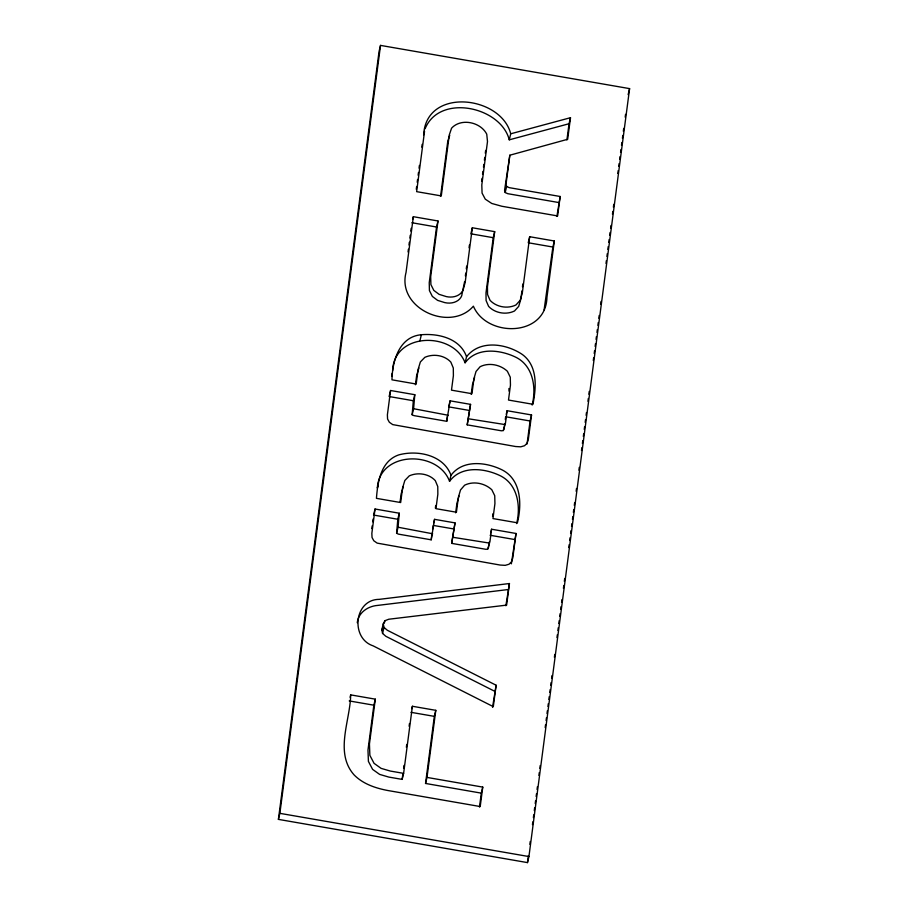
<?xml version="1.0" encoding="UTF-8"?>
<svg xmlns="http://www.w3.org/2000/svg" width="908" height="908" viewBox="0 0 908 908"><rect width="100%" height="100%" fill="white"/><g stroke="black" fill="none" stroke-linecap="round" stroke-linejoin="round"><path stroke-width="1.36" d="M278.404 819.379L379.067 51.438L380.52 45.4L629.596 88.621L528.933 856.562L527.48 862.6L278.404 819.379L279.868 813.341L380.52 45.4M371.803 528.569L372.155 525.868M372.689 521.805L373.052 519.104M391.791 376.094L392.154 373.301M408.055 251.981L408.418 249.201M408.975 245.024L409.338 242.232M409.883 238.055L410.246 235.274M410.802 231.086L411.165 228.305M416.284 189.261L416.647 186.458M417.203 182.247L417.566 179.444M418.123 175.233L418.486 172.429M419.042 168.218L419.405 165.415M421.8 147.175L422.163 144.361M426.998 777.418L435.795 710.328L412.402 706.276L403.617 773.355L390.247 771.04L381.099 768.361L374.062 763.344L369.874 755.365L369.442 743.992L375.322 699.16L350.681 694.881C350.295 720.6 334.201 752.777 354.256 775.08C363.245 784.081 375.674 788.223 387.909 790.528L480.207 806.542L482.761 787.1L426.998 777.418L425.546 783.456L481.297 793.138L482.761 787.1M489.208 542.11L488.493 547.569L487.709 549.079L485.916 549.317L451.673 543.37L455.022 522.894L434.557 519.342L431.198 539.817L398.419 534.131L396.603 533.268L398.067 527.23L399.259 513.213L375.038 509.013L371.849 533.348L372.042 537.513L373.812 540.771L377.172 543.12L500.115 565.048L505.223 565.344L509.036 564.231L511.567 561.723L512.816 557.807L516.005 533.473L491.569 529.228L490.695 532.86M451.015 475.27C443.615 455.01 417.748 449.789 398.873 454.863C380.861 460.889 377.671 481.978 376.434 498.344L400.666 502.544L402.573 487.936L404.843 480.468L409.281 475.86C417.805 472.035 428.882 473.647 435.307 480.638L437.769 486.54L437.849 494.224L435.954 508.673L456.418 512.226L458.381 497.278L460.504 489.979L464.612 485.212C473.409 480.809 484.77 483.135 491.83 489.764L494.735 495.711L494.928 503.622L492.965 518.57L517.401 522.804C522.1 503.872 521.237 478.437 500.717 469.22C484.986 461.934 462.581 459.686 451.015 475.27L449.551 481.308C438.065 450.198 379.76 450.663 377.353 487.846M504.746 423.593L504.031 429.053L503.248 430.562L501.454 430.801L467.2 424.853L470.56 404.366L450.096 400.825L446.736 421.301L413.946 415.614L412.141 414.752L413.605 408.714L414.797 394.696L390.576 390.497L387.387 414.831L387.568 418.997L389.35 422.254L392.71 424.604L515.653 446.532L520.749 446.827L524.574 445.714L527.105 443.206L528.342 439.29L531.543 414.956L507.107 410.711L506.233 414.332M529.693 236.716L522.304 293.091L520.159 300.344L515.948 304.974C507.538 309.072 496.506 307.165 490.07 300.355L487.551 294.487L487.448 286.871L494.69 231.654L472.342 227.772L465.168 282.502L463.159 289.754A15.096 11.804 13.6 0 1 446.237 296.576L439.063 294.328L433.808 290.378L430.891 284.556L430.698 276.69L437.996 220.973L413.356 216.694L406.046 272.411C396.58 308.686 450.606 332.578 473.386 306.178C486.688 337.685 545.924 337.209 546.945 297.37L554.334 240.995L529.693 236.716L528.24 242.754L552.881 247.033L554.334 240.995M424.547 131.308L416.636 191.645L441.277 195.912L449.278 134.929L451.571 128.187C461.048 117.756 480.673 122.047 486.745 134.18L487.494 141.557L481.808 184.914L482.069 193.098L485.281 199.17L491.761 203.46L501.863 206.264L557.625 215.945L560.168 196.491L509.218 187.65L506.641 186.481L506.028 184.233L509.831 155.211L567.67 139.287L570.496 117.7L510.727 133.794L509.263 139.832L569.044 123.738L570.496 117.7M399.259 513.213L397.806 519.251L396.603 533.268M400.076 501.942L401.12 493.975L403.379 486.506M414.797 394.696L413.333 400.734L412.141 414.752M415.433 384.754L416.647 375.458L418.906 367.99M375.322 699.16L373.858 705.198L367.978 750.031L368.41 761.403L372.598 769.382L379.635 774.399L388.783 777.078L402.153 779.393L403.617 773.355M437.996 220.973L436.532 227.011L429.234 282.728L429.427 290.594L432.356 296.417L437.599 300.366L444.784 302.614A15.096 11.804 13.6 0 0 461.695 295.792L464.635 281.525M440.55 196.412L447.814 140.967L449.732 135.349M465.373 275.907L465.736 273.104M466.292 268.893L466.655 266.089M469.05 247.85L469.413 245.035M431.198 539.817L432.06 533.257M432.583 529.319L432.923 526.685M435.352 508.139L435.704 505.518M446.736 421.301L447.428 416.057M402.153 779.393L402.88 773.809M403.617 768.213L403.981 765.421M406.364 747.25L406.727 744.458M409.111 726.286L409.474 723.494M481.626 181.157L482 178.365M482.545 174.166L482.908 171.374M483.465 167.174L483.828 164.382M484.384 160.183L484.747 157.39M485.292 153.191L485.666 150.399M451.673 543.37L455.022 522.894M455.668 512.827L456.917 503.316L459.039 496.018M467.2 424.853L470.56 404.366M471.207 394.31L472.455 384.799L474.578 377.501M494.69 231.654L493.226 237.692L485.996 292.909L486.086 300.525L488.606 306.393C495.042 313.203 506.074 315.11 514.484 311.001L518.695 306.382L520.851 299.129L521.93 290.878M425.546 783.456L434.33 716.367L435.795 710.328M522.463 286.758L522.826 284M492.579 516.448L492.93 513.735M505.291 419.485L505.642 416.749L530.079 420.994L531.543 414.956M491.569 529.228L489.957 541.531L487.709 549.079M507.107 410.711L505.495 423.014L503.248 430.562M479.481 807.03L481.297 793.138M492.545 707.332L496.109 685.222L387.341 630.277L384.027 627.428L383.267 623.83L384.913 620.709L388.783 619.233L506.619 605.114L509.445 583.526L379.215 599.359C354.086 599.394 350.261 638.313 373.12 645.849L493.305 706.651L496.109 685.222M505.858 605.761L509.445 583.526M511.352 563.845L516.005 533.473M516.629 523.587C521.022 505.926 517.617 483.51 499.252 475.259C483.521 467.972 461.116 465.725 449.551 481.308M527.06 443.978L530.079 420.994M532.167 405.07C536.56 387.41 533.144 364.993 514.791 356.742C499.048 349.455 476.655 347.208 465.089 362.791C453.103 331.431 394.049 332.044 392.608 370.623M552.881 247.033L544.108 309.866M556.888 216.422L560.168 196.491M566.921 139.934L569.044 123.738M527.48 862.6L528.399 855.563M529.875 844.315L530.238 841.5M532.451 824.623L532.826 821.808M533.371 817.597L533.745 814.782M534.301 810.56L534.664 807.745M535.221 803.523L535.584 800.72M536.14 796.498L536.514 793.683M537.059 789.461L537.434 786.646M538.909 775.398L539.273 772.583M539.829 768.361L540.192 765.558M545.175 727.58L545.538 724.766M546.094 720.543L546.468 717.729M547.013 713.518L547.388 710.703M547.944 706.481L548.307 703.666M548.863 699.444L549.226 696.64M549.783 692.418L550.157 689.603M550.702 685.381L551.077 682.566M551.621 678.355L551.996 675.541M554.391 657.256L554.765 654.441M556.967 637.564L557.342 634.749M557.898 630.527L558.261 627.723M558.817 623.501L559.18 620.686M559.737 616.464L560.111 613.649M560.656 609.438L561.03 606.623M561.587 602.401L561.95 599.586M563.425 588.339L563.789 585.524M564.345 581.302L564.719 578.487M568.771 547.547L569.134 544.732M569.691 540.521L570.065 537.706M570.61 533.484L570.984 530.669M571.541 526.447L571.904 523.644M572.46 519.421L572.823 516.607M573.379 512.384L573.742 509.57M574.299 505.359L574.673 502.544M576.149 491.285L576.512 488.481M578.907 470.196L579.281 467.382M581.495 450.504L581.858 447.689M582.414 443.467L582.777 440.652M583.333 436.442L583.708 433.627M584.253 429.405L584.627 426.59M585.183 422.368L585.546 419.564M586.103 415.342L586.466 412.527M587.941 401.279L588.316 398.464M588.861 394.242L589.235 391.427M593.287 360.487L593.662 357.673M594.207 353.45L594.581 350.647M595.137 346.425L595.5 343.61M596.057 339.388L596.42 336.573M596.976 332.362L597.339 329.547M597.895 325.325L598.27 322.51M598.815 318.288L599.189 315.485M600.665 304.225L601.028 301.411M606.011 263.445L606.374 260.63M606.93 256.408L607.304 253.593M607.849 249.371L608.224 246.567M608.78 242.345L609.143 239.53M609.699 235.308L610.062 232.493M610.619 228.283L610.982 225.468M612.457 214.209L612.832 211.405M613.388 207.183L613.751 204.368M617.803 173.428L618.178 170.613M618.734 166.391L619.097 163.576M619.653 159.365L620.016 156.551M620.573 152.328L620.936 149.514M621.492 145.291L621.866 142.488M622.411 138.266L622.786 135.451M623.342 131.229L623.705 128.414M625.181 117.166L625.555 114.351M423.661 134.895C425.954 86.896 501.012 95.499 510.727 133.794M412.765 219.112L413.356 216.694M390.576 390.497L389.112 396.524L413.333 400.734M377.387 488.016L378.261 484.384M375.038 509.013L373.574 515.052L397.806 519.251M419.916 340.784L421.369 334.746C438.666 333.225 460.265 338.548 466.542 356.753L465.089 362.791M350.091 697.299L350.681 694.881M472.342 227.772L470.889 233.81L493.226 237.692M494.656 691.26L385.877 636.315L382.563 633.455L381.814 629.868L383.267 623.83M384.322 623.115L384.913 620.709M382.563 633.455L384.027 627.428M448.927 405.649L450.096 400.825M509.831 155.211L504.576 190.26L505.189 192.519L507.754 193.688L558.715 202.529M505.189 192.519L506.641 186.481M433.684 522.963L434.557 519.342M411.823 708.683L412.402 706.276M628.132 94.659L629.596 88.621M357.253 622.729C358.399 612.469 368.035 606.113 377.751 605.398L507.981 589.564M425.092 128.766C439.495 93.229 500.853 106.656 509.263 139.832M381.814 629.868L382.904 627.791M466.542 356.753C479.901 339.433 506.369 343.542 522.497 354.597C537.967 366.196 536.253 387.466 532.939 404.287L508.503 400.053L510.455 385.106L510.273 377.195L507.368 371.247C500.297 364.619 488.935 362.292 480.139 366.696L476.03 371.463L473.919 378.761L471.956 393.709L451.492 390.156L453.387 375.708L453.308 368.024L450.845 362.11C444.409 355.13 433.343 353.518 424.819 357.343L420.37 361.951L418.111 369.42L416.193 384.027L391.972 379.828C392.313 361.157 399.191 336.573 421.369 334.746M504.712 424.524L468.664 418.815M489.174 543.041L453.126 537.332M411.891 222.732L436.532 227.011M448.631 406.863L469.096 410.405M448.2 415.262L413.605 408.714M433.093 525.38L453.557 528.921M490.104 535.266L514.541 539.511M432.662 533.779L398.067 527.23M349.217 700.919L373.858 705.198M410.949 712.315L434.33 716.367M279.868 813.341L528.933 856.562M508.934 388.511L509.002 391.144"/></g></svg>
